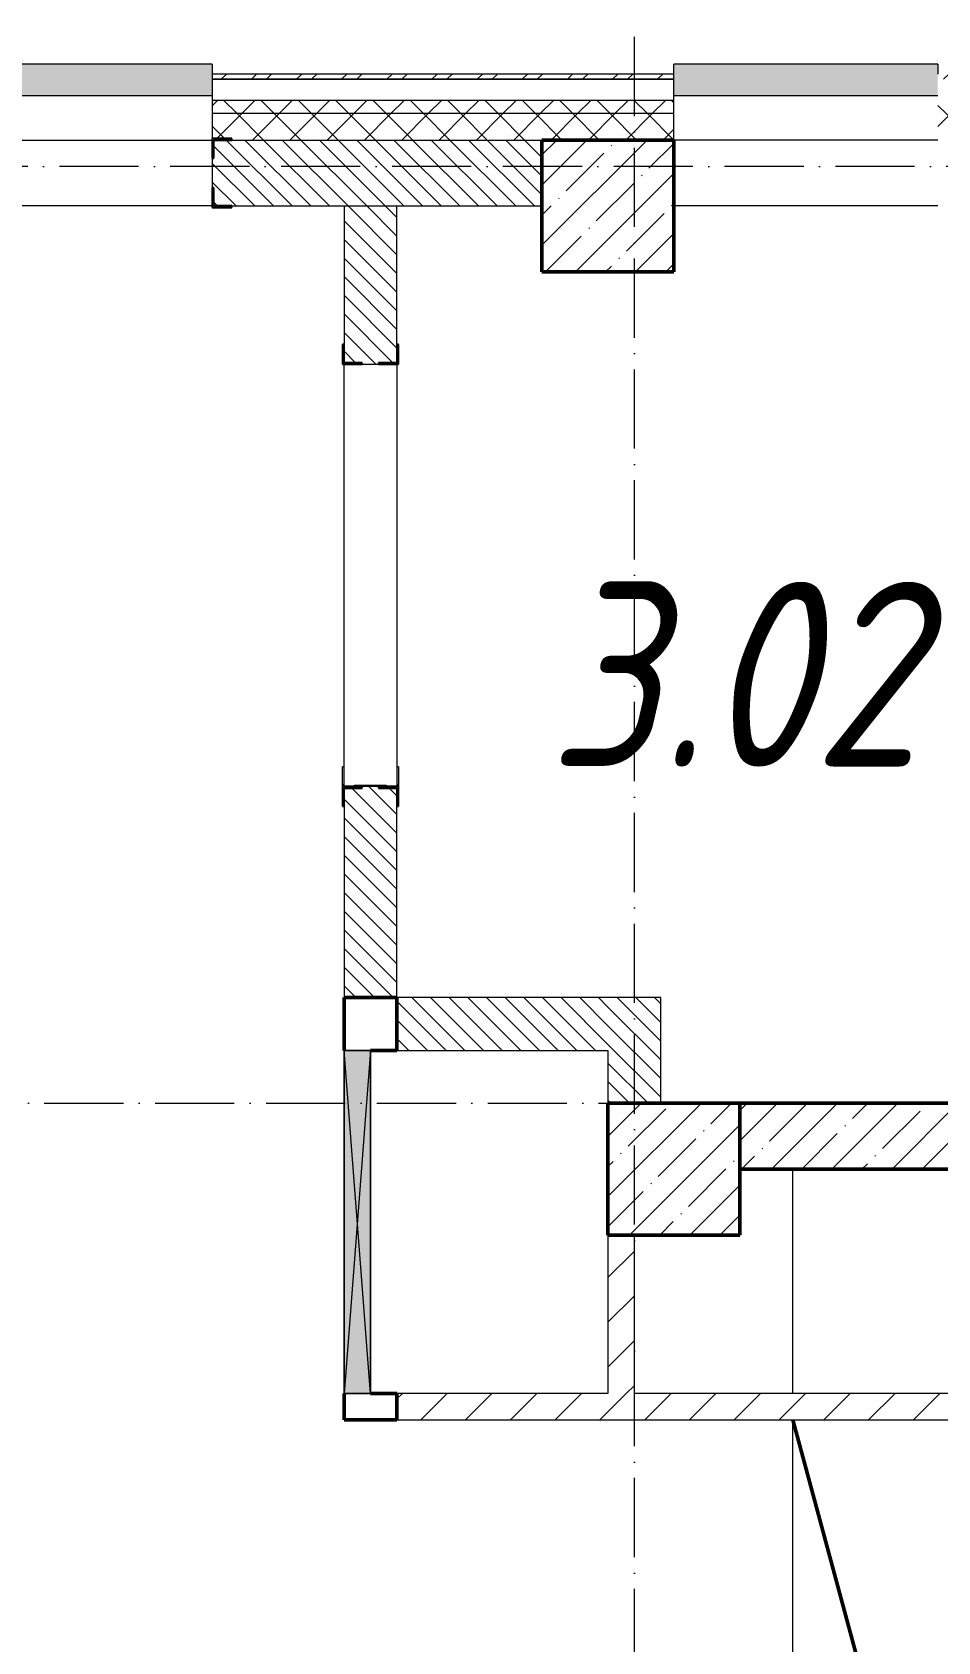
# Model space of a CAD drawing. Header units: millimetres. Extents: x -12989 to 629078, y -109036 to 555275.
# Drawn here: x 374839 to 378271, y -6874 to -774 of the extents above; entities that cross this region are included whole.
import ezdxf

# ---------------------------------------------------------------- set-up
doc = ezdxf.new("R2010")
doc.units = ezdxf.units.MM
doc.linetypes.add('50_200_ШТРИХ_1Т_ш5_п1_п1_', pattern=[700, 500, -100, 0, -100])
for name, color, linetype, lineweight in [('4 -стяжа', 7, 'Continuous', 30), ('A-DETL-____-OTLN-1', 7, 'Continuous', 50), ('A-DETL-GENF-OTLN', 7, 'Continuous', 9), ('A-FLOR-____-OTLN', 7, 'Continuous', 9), ('A-GENM-____-MCUT', 7, 'Continuous', 25), ('A-GENM-____-OTLN', 7, 'Continuous', 9), ('A-GENM-____-OTLN-1', 7, 'Continuous', 25), ('A-GLAZ-____-OTLN', 7, 'Continuous', 9), ('A-WALL-____-MCUT', 7, 'Continuous', 13), ('A-WALL-____-MCUT-1', 7, 'Continuous', 9), ('A-WALL-____-MCUT-2', 7, 'Continuous', 50), ('A-WALL-____-OTLN', 7, 'Continuous', 9), ('A-WALL-____-PATT-1', 7, 'Continuous', 9), ('A-WALL-FNSH-MCUT-1', 7, 'Continuous', 9), ('I-WALL-____-OTLN', 7, 'Continuous', 9), ('S-COLS-____-MCUT', 7, 'Continuous', 50), ('S-COLS-____-OTLN', 7, 'Continuous', 9), ('S-GRID-____-OTLN-1', 7, '50_200_ШТРИХ_1Т_ш5_п1_п1_', 9), ('Марки помещений', 7, 'Continuous', 9)]:
    doc.layers.add(name, color=color, linetype=linetype, lineweight=lineweight)
doc.layers.add('A-GLAZ-____-OTLN-1', color=7, linetype='Continuous', lineweight=9, true_color=0xc0c0c0)
doc.layers.get('4 -стяжа').off()
doc.styles.add('ISOCPEUR_I_2', font='isocpeui.ttf', dxfattribs={"width": 0.85, "height": 2.3})
pattern_1 = [(45, (283770.71, -86863.46), (-70.71068, 70.71068), []), (135, (283770.71, -86863.46), (-70.71068, -70.71068), [])]
pattern_2 = [(45, (283770.71, -86863.46), (-84.85281, 84.85281), [])]
pattern_3 = [(135, (283770.707, -86863.456), (-35.35534, -35.35534), [])]

# ---------------------------------------------------------------- blocks, each defined once
blk = doc.blocks.new('BSC_Колонна _Прямоугольная - 500х500-V103-АР1_План отверстий 3 этажа в осях 1-64_Ю-ЯЯ')
at = {"layer": 'S-COLS-____-OTLN'}
h = blk.add_hatch(dxfattribs=at)
h.set_pattern_fill('FP_108', color=256, style=0, pattern_type=2)
h.set_pattern_definition([(135, (85431.04, -93250), (-114.04925, -114.04925), []), (135, (85431.04, -93135.95), (-114.04925, -114.04925), [201.613, -40.323, 3.353, -36.97])])
h.paths.add_polyline_path([(250, 250), (-250, 250), (-250, -250), (250, -250)], flags=0)
at = {"layer": 'S-COLS-____-MCUT'}
for p, q in [((250, 250), (-250, 250)), ((-250, 250), (-250, -250)), ((250, -250), (250, 250)), ((-250, -250), (250, -250))]:
    blk.add_line(p, q, dxfattribs=at)
blk = doc.blocks.new('BSC_Колонна _Прямоугольная - 500х500-V147-АР1_План отверстий 3 этажа в осях 1-64_Ю-ЯЯ')
at = {"layer": 'S-COLS-____-OTLN'}
h = blk.add_hatch(dxfattribs=at)
h.set_pattern_fill('FP_153', color=256, style=0, pattern_type=2)
h.set_pattern_definition([(135, (81781.04, -93500), (-114.04925, -114.04925), []), (135, (81781.04, -93385.95), (-114.04925, -114.04925), [201.613, -40.323, 3.353, -36.97])])
h.paths.add_polyline_path([(250, 250), (-250, 250), (-250, -250), (250, -250)], flags=0)
at = {"layer": 'S-COLS-____-MCUT'}
for p, q in [((250, 250), (-250, 250)), ((-250, 250), (-250, -250)), ((250, -250), (250, 250)), ((-250, -250), (250, -250))]:
    blk.add_line(p, q, dxfattribs=at)
blk = doc.blocks.new('Фахверк_СКБ_Уголок - 250_2700-27497298-АР1_План отверстий 3 этажа в осях 1-64_Ю-ЯЯ')
at = {"layer": 'A-GENM-____-MCUT'}
for p, q in [((200, 181), (125, 181)), ((125, 181), (125, 106)), ((131, 106), (131, 175)), ((131, 175), (200, 175)), ((200, 175), (200, 181)), ((125, 106), (131, 106)), ((131, -6), (125, -6)), ((125, -6), (125, -81)), ((131, -75), (131, -6)), ((125, -81), (200, -81)), ((200, -75), (131, -75)), ((200, -81), (200, -75))]:
    blk.add_line(p, q, dxfattribs=at)
blk = doc.blocks.new('Фахверк_СКБ_Уголок - 200_3960-28268576-АР1_План отверстий 3 этажа в осях 1-64_Ю-ЯЯ')
at = {"layer": 'A-GENM-____-MCUT'}
for p, q in [((200, 156), (125, 156)), ((125, 156), (125, 81)), ((131, 81), (131, 150)), ((131, 150), (200, 150)), ((200, 150), (200, 156)), ((125, 81), (131, 81)), ((131, 19), (125, 19)), ((125, 19), (125, -56)), ((131, -50), (131, 19)), ((125, -56), (200, -56)), ((200, -50), (131, -50)), ((200, -56), (200, -50))]:
    blk.add_line(p, q, dxfattribs=at)
blk = doc.blocks.new('154_Стойка_СКБ_Уголок - СМ-2180_200-28268025-АР1_План отверстий 3 этажа в осях 1-64_Ю-ЯЯ')
at = {"layer": 'A-GENM-____-MCUT'}
for p, q in [((125, 156), (125, 81)), ((200, 156), (125, 156)), ((131, 81), (131, 150)), ((131, 150), (200, 150)), ((200, 150), (200, 156)), ((125, 81), (131, 81)), ((131, 19), (125, 19)), ((125, 19), (125, -56)), ((131, -50), (131, 19)), ((125, -56), (200, -56)), ((200, -50), (131, -50)), ((200, -56), (200, -50))]:
    blk.add_line(p, q, dxfattribs=at)
blk = doc.blocks.new('Стойка_Влож_Полоса боковая - Полоса-28213942-АР1_План отверстий 3 этажа в осях 1-64_Ю-ЯЯ')
at = {"layer": 'A-GENM-____-OTLN'}
for p, q in [((-5, 60), (0, 60)), ((-5, -60), (-5, 60)), ((0, -60), (-5, -60))]:
    blk.add_line(p, q, dxfattribs=at)
blk = doc.blocks.new('Стойка_Влож_Уголок_Опорный - Уголок-28213941-АР1_План отверстий 3 этажа в осях 1-64_Ю-ЯЯ')
at = {"layer": 'A-GENM-____-OTLN'}
for p, q in [((-212, -6), (-212, 0)), ((0, 0), (0, -6)), ((-212, -75), (-212, -6)), ((-212, -6), (-206, -6)), ((-6, -6), (0, -6)), ((0, -6), (0, -75)), ((-212, -75), (-206, -75)), ((-6, -75), (0, -75))]:
    blk.add_line(p, q, dxfattribs=at)
blk = doc.blocks.new('Отлив_СКБ - Отлив витража_120_НВФ-31886035-АР1_План отверстий 3 этажа в осях 1-64_Ю-ЯЯ')
at = {"layer": 'A-GLAZ-____-OTLN-1'}
for points in [[(4800, 2), (4800, 120), (0, 120), (0, 2), (1409.2, 2)], [(4800, 0), (4800, 2), (0, 2), (0, 0), (1409.2, 0)]]:
    blk.add_hatch(color=256, dxfattribs=at).paths.add_polyline_path(points, flags=0)
at = {"layer": 'A-GLAZ-____-OTLN'}
for p, q in [((0, 83), (0, 120)), ((4800, 120), (0, 120)), ((4800, 120), (4800, 83)), ((0, 2), (4800, 2)), ((4800, 0), (0, 0))]:
    blk.add_line(p, q, dxfattribs=at)
blk = doc.blocks.new('Отлив_СКБ - Отлив витража_120_НВФ-31885289-АР1_План отверстий 3 этажа в осях 1-64_Ю-ЯЯ')
at = {"layer": 'A-GLAZ-____-OTLN-1'}
for points in [[(1000, 2), (1000, 120), (0, 120), (0, 2), (161.6, 2)], [(1000, 0), (1000, 2), (0, 2), (0, 0), (161.6, 0)]]:
    blk.add_hatch(color=256, dxfattribs=at).paths.add_polyline_path(points, flags=0)
at = {"layer": 'A-GLAZ-____-OTLN'}
for p, q in [((0, 83), (0, 120)), ((1000, 120), (0, 120)), ((1000, 120), (1000, 83)), ((0, 2), (1000, 2)), ((1000, 0), (0, 0))]:
    blk.add_line(p, q, dxfattribs=at)
blk = doc.blocks.new('AR_Отверстие прямоугольное _в стене_ - AR_Отверстие прямоугольное _в стене__ОВ-36938153-АР1_План отверстий 3 этажа в осях 1-64_Ю-ЯЯ')
at = {"layer": 'A-GLAZ-____-OTLN'}
blk.add_hatch(color=256, dxfattribs=at).paths.add_polyline_path([(650, -50), (650, 50), (-650, 50), (-650, -50)], flags=0)
at = {"layer": 'A-DETL-GENF-OTLN'}
for p, q in [((-650, -50), (-650, 50)), ((-650, 50), (650, 50)), ((650, 50), (-650, -50)), ((-650, 50), (650, -50)), ((650, 50), (-650, 50)), ((-650, 50), (-650, -50)), ((650, 50), (650, -50)), ((650, -50), (650, 50)), ((650, -50), (-650, -50)), ((-650, -50), (650, -50))]:
    blk.add_line(p, q, dxfattribs=at)
blk = doc.blocks.new('BSC_Колонна _Прямоугольная1 - 200х100 _металл_-V212-АР1_План отверстий 3 этажа в осях 1-64_Ю-ЯЯ')
at = {"layer": 'S-COLS-____-MCUT'}
for p, q in [((-100, 50), (-100, -50)), ((100, 50), (0, 50)), ((100, -50), (100, 50)), ((-100, -50), (100, -50))]:
    blk.add_line(p, q, dxfattribs=at)
blk = doc.blocks.new('BSC_Колонна _Прямоугольная1 - 200х200 _металл_-V213-АР1_План отверстий 3 этажа в осях 1-64_Ю-ЯЯ')
at = {"layer": 'S-COLS-____-MCUT'}
for p, q in [((100, 100), (-100, 100)), ((-100, 100), (-100, -100)), ((100, -100), (100, 100)), ((0, -100), (100, -100))]:
    blk.add_line(p, q, dxfattribs=at)
blk = doc.blocks.new('3эт')
at = {"layer": 'S-GRID-____-OTLN-1', "color": 251, "ltscale": 0.6, "true_color": 0x636466}
for p, q in [((377120.7, -46882.4), (377120.7, 4029.4)), ((387845.1, -1282.4), (279101.9, -1282.4)), ((279101.9, -4832.4), (387845.1, -4832.4))]:
    blk.add_line(p, q, dxfattribs=at)

msp = doc.modelspace()

# ---------------------------------------------------------------- hatches: boundary and pattern name
at = {"layer": 'A-WALL-____-PATT-1'}
h = msp.add_hatch(dxfattribs=at)
h.set_pattern_fill('FP_6', color=256, style=0, pattern_type=2)
h.set_pattern_definition([(45, (283770.71, -86863.46), (-85.53659, 85.53659), []), (45, (283827.73, -86863.46), (-85.53659, 85.53659), [])])
h.paths.add_polyline_path([(385250.7074, -952.4142), (385270.7074, -952.4142), (385270.7074, -932.4142), (378270.7074, -932.4142), (378270.7074, -952.4142), (382734.6816, -952.4142)], flags=0)
h.paths.add_polyline_path([(377270.7074, -952.4142), (377270.7074, -932.4142), (375520.7074, -932.4142), (375520.7074, -952.4142), (375664.8244, -952.4142)], flags=0)
h = msp.add_hatch(dxfattribs=at)
h.set_pattern_fill('FP_4', color=256, style=0, pattern_type=2)
h.set_pattern_definition(pattern_1)
h.paths.add_polyline_path([(385250.7074, -1082.4142), (385250.7074, -1032.4142), (378270.7074, -1032.4142), (378270.7074, -1082.4142), (382734.6816, -1082.4142)], flags=0)
h.paths.add_polyline_path([(377270.7074, -1082.4142), (377270.7074, -1032.4142), (375520.7074, -1032.4142), (375520.7074, -1082.4142), (375664.8244, -1082.4142)], flags=0)
h.paths.add_polyline_path([(369595.7074, -1082.4142), (370720.7074, -1082.4142), (370720.7074, -1032.4142), (369595.7074, -1032.4142)], flags=0)
h.paths.add_polyline_path([(367795.7074, -1082.4142), (367795.7074, -1032.4142), (366670.7074, -1032.4142), (366670.7074, -1082.4142), (367711.2352, -1082.4142)], flags=0)
h.paths.add_polyline_path([(364176.3066, -1082.4142), (364870.7074, -1082.4142), (364870.7074, -1032.4142), (363820.7074, -1032.4142), (363820.7074, -1082.4142)], flags=0)
h.paths.add_polyline_path([(360820.7074, -1082.4142), (362020.7074, -1082.4142), (362020.7074, -1032.4142), (360820.7074, -1032.4142)], flags=0)
h.paths.add_polyline_path([(359020.7074, -1082.4142), (359020.7074, -1032.4142), (355470.7074, -1032.4142), (355470.7074, -1082.4142), (357990.1816, -1082.4142)], flags=0)
h.paths.add_polyline_path([(353670.7074, -1082.4142), (353670.7074, -1032.4142), (352470.7074, -1032.4142), (352470.7074, -1082.4142)], flags=0)
h.paths.add_polyline_path([(347670.7074, -1082.4142), (347670.7074, -1032.4142), (346420.7074, -1032.4142), (346420.7074, -1082.4142), (347385.3958, -1082.4142)], flags=0)
h.paths.add_polyline_path([(349470.7074, -1082.4142), (350670.7074, -1082.4142), (350670.7074, -1032.4142), (349470.7074, -1032.4142)], flags=0)
h.paths.add_polyline_path([(341620.7074, -1082.4142), (341620.7074, -1032.4142), (340420.7074, -1032.4142), (340420.7074, -1082.4142)], flags=0)
h.paths.add_polyline_path([(344620.7074, -1082.4142), (344620.7074, -1032.4142), (343420.7074, -1032.4142), (343420.7074, -1082.4142), (343850.4673, -1082.4142)], flags=0)
h.paths.add_polyline_path([(338620.7074, -1082.4142), (338620.7074, -1032.4142), (337420.7074, -1032.4142), (337420.7074, -1082.4142)], flags=0)
h.paths.add_polyline_path([(335620.7074, -1082.4142), (335620.7074, -1032.4142), (333820.7074, -1032.4142), (333820.7074, -1082.4142)], flags=0)
h = msp.add_hatch(dxfattribs=at)
h.set_pattern_fill('FP_4', color=256, style=0, pattern_type=2)
h.set_pattern_definition(pattern_1)
h.paths.add_polyline_path([(385170.7074, -1182.4142), (385250.7074, -1182.4142), (385250.7074, -1082.4142), (378270.7074, -1082.4142), (378270.7074, -1182.4142), (385120.7074, -1182.4142)], flags=0)
h.paths.add_polyline_path([(377270.7074, -1182.4142), (377270.7074, -1082.4142), (375520.7074, -1082.4142), (375520.7074, -1176.4142), (375595.7074, -1176.4142), (375595.7074, -1182.4142), (376770.7074, -1182.4142)], flags=0)
h.paths.add_polyline_path([(367720.7074, -1182.4142), (367720.7074, -1176.4142), (367795.7074, -1176.4142), (367795.7074, -1082.4142), (366670.7074, -1082.4142), (366670.7074, -1182.4142), (367711.2352, -1182.4142)], flags=0)
h.paths.add_polyline_path([(370362.4316, -1182.4142), (370645.7074, -1182.4142), (370645.7074, -1176.4142), (370720.7074, -1176.4142), (370720.7074, -1082.4142), (369595.7074, -1082.4142), (369595.7074, -1176.4142), (369670.7074, -1176.4142), (369670.7074, -1182.4142)], flags=0)
h.paths.add_polyline_path([(364795.7074, -1182.4142), (364795.7074, -1176.4142), (364870.7074, -1176.4142), (364870.7074, -1082.4142), (363820.7074, -1082.4142), (363820.7074, -1176.4142), (363895.7074, -1176.4142), (363895.7074, -1182.4142), (364176.3066, -1182.4142)], flags=0)
h.paths.add_polyline_path([(361945.7074, -1182.4142), (361945.7074, -1176.4142), (362020.7074, -1176.4142), (362020.7074, -1082.4142), (360820.7074, -1082.4142), (360820.7074, -1176.4142), (360895.7074, -1176.4142), (360895.7074, -1182.4142), (361770.7074, -1182.4142)], flags=0)
h.paths.add_polyline_path([(359020.7074, -1182.4142), (359020.7074, -1082.4142), (355470.7074, -1082.4142), (355470.7074, -1176.4142), (355545.7074, -1176.4142), (355545.7074, -1182.4142), (358520.7074, -1182.4142)], flags=0)
h.paths.add_polyline_path([(352970.7074, -1182.4142), (353595.7074, -1182.4142), (353595.7074, -1176.4142), (353670.7074, -1176.4142), (353670.7074, -1082.4142), (352470.7074, -1082.4142), (352470.7074, -1182.4142)], flags=0)
h.paths.add_polyline_path([(347020.7074, -1182.4142), (347595.7074, -1182.4142), (347595.7074, -1176.4142), (347670.7074, -1176.4142), (347670.7074, -1082.4142), (346420.7074, -1082.4142), (346420.7074, -1176.4142), (346495.7074, -1176.4142), (346495.7074, -1182.4142), (346520.7074, -1182.4142)], flags=0)
h.paths.add_polyline_path([(349545.7074, -1182.4142), (350595.7074, -1182.4142), (350595.7074, -1176.4142), (350670.7074, -1176.4142), (350670.7074, -1082.4142), (349470.7074, -1082.4142), (349470.7074, -1176.4142), (349545.7074, -1176.4142)], flags=0)
h.paths.add_polyline_path([(343850.4673, -1182.4142), (344545.7074, -1182.4142), (344545.7074, -1176.4142), (344620.7074, -1176.4142), (344620.7074, -1082.4142), (343420.7074, -1082.4142), (343420.7074, -1176.4142), (343495.7074, -1176.4142), (343495.7074, -1182.4142)], flags=0)
h.paths.add_polyline_path([(341545.7074, -1182.4142), (341545.7074, -1176.4142), (341620.7074, -1176.4142), (341620.7074, -1082.4142), (340420.7074, -1082.4142), (340420.7074, -1176.4142), (340495.7074, -1176.4142), (340495.7074, -1182.4142), (341020.7074, -1182.4142)], flags=0)
h.paths.add_polyline_path([(337495.7074, -1182.4142), (338545.7074, -1182.4142), (338545.7074, -1176.4142), (338620.7074, -1176.4142), (338620.7074, -1082.4142), (337420.7074, -1082.4142), (337420.7074, -1176.4142), (337495.7074, -1176.4142)], flags=0)
h.paths.add_polyline_path([(335545.7074, -1182.4142), (335545.7074, -1176.4142), (335620.7074, -1176.4142), (335620.7074, -1082.4142), (333820.7074, -1082.4142), (333820.7074, -1182.4142), (334770.7074, -1182.4142)], flags=0)
h = msp.add_hatch(dxfattribs=at)
h.set_pattern_fill('FP_9', color=256, style=0, pattern_type=2)
h.set_pattern_definition(pattern_3)
h.paths.add_polyline_path([(376770.7074, -1432.4142), (376770.7074, -1182.4142), (375526.7074, -1182.4142), (375526.7074, -1251.4142), (375520.7074, -1251.4142), (375520.7074, -1363.4142), (375526.7074, -1363.4142), (375526.7074, -1432.4142), (375664.8244, -1432.4142)], flags=0)
h = msp.add_hatch(dxfattribs=at)
h.set_pattern_fill('FP_9', color=256, style=0, pattern_type=2)
h.set_pattern_definition(pattern_3)
h.paths.add_polyline_path([(376220.7074, -4432.4142), (376220.7074, -3638.4142), (376151.7074, -3638.4142), (376151.7074, -3632.4142), (376089.7074, -3632.4142), (376089.7074, -3638.4142), (376020.7074, -3638.4142), (376020.7074, -4432.4142), (376120.7074, -4432.4142)], flags=0)
h.paths.add_polyline_path([(376151.7074, -2032.4142), (376151.7074, -2026.4142), (376220.7074, -2026.4142), (376220.7074, -1432.4142), (376020.7074, -1432.4142), (376020.7074, -2026.4142), (376089.7074, -2026.4142), (376089.7074, -2032.4142)], flags=0)
h = msp.add_hatch(dxfattribs=at)
h.set_pattern_fill('FP_9', color=256, style=0, pattern_type=2)
h.set_pattern_definition(pattern_3)
h.paths.add_polyline_path([(377020.7074, -4632.4142), (377020.7074, -4432.4142), (376220.7074, -4432.4142), (376220.7074, -4632.4142)], flags=0)
h = msp.add_hatch(dxfattribs=at)
h.set_pattern_fill('FP_9', color=256, style=0, pattern_type=2)
h.set_pattern_definition(pattern_3)
h.paths.add_polyline_path([(377220.7074, -4832.4142), (377220.7074, -4432.4142), (377020.7074, -4432.4142), (377020.7074, -4832.4142)], flags=0)
h = msp.add_hatch(dxfattribs=at)
h.set_pattern_fill('FP_12', color=256, style=0, pattern_type=2)
h.set_pattern_definition([(45, (283770.7, -86863.46), (-114.04925, 114.04925), []), (45, (283884.76, -86863.46), (-114.04925, 114.04925), [201.612, -40.322, 3.353, -36.97])])
h.paths.add_polyline_path([(384520.7074, -5082.4142), (384520.7074, -4832.4142), (377520.7074, -4832.4142), (377520.7074, -5082.4142), (382734.6816, -5082.4142)], flags=0)
h = msp.add_hatch(dxfattribs=at)
h.set_pattern_fill('FP_7', color=256, style=0, pattern_type=2)
h.set_pattern_definition(pattern_2)
h.paths.add_polyline_path([(377120.7074, -5932.4142), (377120.7074, -5332.4142), (377020.7074, -5332.4142), (377020.7074, -5932.4142)], flags=0)
h = msp.add_hatch(dxfattribs=at)
h.set_pattern_fill('FP_7', color=256, style=0, pattern_type=2)
h.set_pattern_definition(pattern_2)
h.paths.add_polyline_path([(376220.7074, -6032.4142), (377720.7074, -6032.4142), (377720.7074, -5932.4142), (376220.7074, -5932.4142), (376220.7074, -6021.303)], flags=0)
h = msp.add_hatch(dxfattribs=at)
h.set_pattern_fill('FP_7', color=256, style=0, pattern_type=2)
h.set_pattern_definition(pattern_2)
h.paths.add_polyline_path([(382770.7074, -6032.4142), (382770.7074, -5932.4142), (377720.7074, -5932.4142), (377720.7074, -6032.4142), (382734.6816, -6032.4142)], flags=0)

# ---------------------------------------------------------------- linework, layer by layer
at = {"layer": 'A-DETL-____-OTLN-1'}
msp.add_line((377720.7074, -6032.4142), (384520.7074, -31182.4142), dxfattribs=at)
at = {"layer": 'A-FLOR-____-OTLN'}
for p, q in [((377720.7074, -5932.4142), (377720.7074, -5082.4142)), ((377720.7074, -7282.4142), (377720.7074, -6032.4142))]:
    msp.add_line(p, q, dxfattribs=at)
at = {"layer": 'A-WALL-____-MCUT'}
for p, q in [((377270.7074, -952.4142), (375520.7074, -952.4142)), ((375520.7074, -952.4142), (375520.7074, -1176.4142)), ((377270.7074, -1182.4142), (377270.7074, -952.4142)), ((375520.7074, -1251.4142), (375520.7074, -1363.4142)), ((375595.7074, -1432.4142), (376770.7074, -1432.4142)), ((376020.7074, -1432.4142), (376020.7074, -1957.4142)), ((376220.7074, -1957.4142), (376220.7074, -1432.4142)), ((376089.7074, -2032.4142), (376151.7074, -2032.4142)), ((376151.7074, -3632.4142), (376089.7074, -3632.4142)), ((376020.7074, -3707.4142), (376020.7074, -4432.4142)), ((376220.7074, -4432.4142), (376220.7074, -3707.4142)), ((377220.7074, -4432.4142), (376220.7074, -4432.4142)), ((377220.7074, -4832.4142), (377220.7074, -4432.4142)), ((376220.7074, -4632.4142), (377020.7074, -4632.4142)), ((377020.7074, -4632.4142), (377020.7074, -4832.4142))]:
    msp.add_line(p, q, dxfattribs=at)
at = {"layer": 'A-WALL-____-MCUT-1'}
for p, q in [((377270.7074, -1032.4142), (375520.7074, -1032.4142)), ((377270.7074, -1082.4142), (375520.7074, -1082.4142)), ((375595.7074, -1182.4142), (376770.7074, -1182.4142))]:
    msp.add_line(p, q, dxfattribs=at)
at = {"layer": 'A-WALL-____-MCUT-2'}
for p, q in [((384520.7074, -4832.4142), (377520.7074, -4832.4142)), ((377520.7074, -5082.4142), (384520.7074, -5082.4142))]:
    msp.add_line(p, q, dxfattribs=at)
at = {"layer": 'A-WALL-____-OTLN'}
for p, q in [((373020.7074, -1182.4142), (375520.7074, -1182.4142)), ((378270.7074, -1182.4142), (377270.7074, -1182.4142)), ((375520.7074, -1432.4142), (373020.7074, -1432.4142)), ((378270.7074, -1432.4142), (377270.7074, -1432.4142))]:
    msp.add_line(p, q, dxfattribs=at)
at = {"layer": 'A-WALL-FNSH-MCUT-1'}
for p, q in [((377270.7074, -932.4142), (375520.7074, -932.4142)), ((375520.7074, -932.4142), (375520.7074, -952.4142)), ((375520.7074, -952.4142), (377270.7074, -952.4142)), ((377270.7074, -952.4142), (377270.7074, -932.4142)), ((377020.7074, -5332.4142), (377020.7074, -5932.4142)), ((377120.7074, -5932.4142), (377120.7074, -5332.4142)), ((377020.7074, -5932.4142), (376220.7074, -5932.4142)), ((379170.7074, -5932.4142), (377120.7074, -5932.4142)), ((376220.7074, -6032.4142), (382770.7074, -6032.4142))]:
    msp.add_line(p, q, dxfattribs=at)
at = {"layer": 'I-WALL-____-OTLN'}
for p, q in [((376020.7074, -3632.4142), (376020.7074, -2032.4142)), ((376220.7074, -2032.4142), (376220.7074, -3632.4142))]:
    msp.add_line(p, q, dxfattribs=at)

# ---------------------------------------------------------------- block references
at = {"layer": '4 -стяжа'}
msp.add_blockref('3эт', (0, 0), dxfattribs=at)
at = {"layer": 'A-GENM-____-OTLN'}
for name, p, rotation in [('Стойка_Влож_Уголок_Опорный - Уголок-28213941-АР1_План отверстий 3 этажа в осях 1-64_Ю-ЯЯ', (376014.7074, -3632.4142), 180), ('Стойка_Влож_Полоса боковая - Полоса-28213942-АР1_План отверстий 3 этажа в осях 1-64_Ю-ЯЯ', (376120.7074, -3632.4142), 270)]:
    msp.add_blockref(name, p, dxfattribs=dict(at, rotation=rotation))
at = {"layer": 'A-GENM-____-OTLN-1'}
msp.add_blockref('Фахверк_СКБ_Уголок - 250_2700-27497298-АР1_План отверстий 3 этажа в осях 1-64_Ю-ЯЯ', (375395.7074, -1357.4142), dxfattribs=at)
for name, p, rotation in [('Фахверк_СКБ_Уголок - 200_3960-28268576-АР1_План отверстий 3 этажа в осях 1-64_Ю-ЯЯ', (376170.7074, -2157.4142), 90), ('154_Стойка_СКБ_Уголок - СМ-2180_200-28268025-АР1_План отверстий 3 этажа в осях 1-64_Ю-ЯЯ', (376070.7074, -3507.4142), 270)]:
    msp.add_blockref(name, p, dxfattribs=dict(at, rotation=rotation))
at = {"layer": 'A-GLAZ-____-OTLN'}
for name, p in [('Отлив_СКБ - Отлив витража_120_НВФ-31886035-АР1_План отверстий 3 этажа в осях 1-64_Ю-ЯЯ', (370720.7074, -1015.4142)), ('Отлив_СКБ - Отлив витража_120_НВФ-31885289-АР1_План отверстий 3 этажа в осях 1-64_Ю-ЯЯ', (377270.7074, -1015.4142))]:
    msp.add_blockref(name, p, dxfattribs=at)
at = {"layer": 'A-GLAZ-____-OTLN', "rotation": 270}
msp.add_blockref('AR_Отверстие прямоугольное _в стене_ - AR_Отверстие прямоугольное _в стене__ОВ-36938153-АР1_План отверстий 3 этажа в осях 1-64_Ю-ЯЯ', (376070.7074, -5282.4142), dxfattribs=at)
at = {"layer": 'S-COLS-____-OTLN', "rotation": 269.9999999999997}
for name, p in [('BSC_Колонна _Прямоугольная - 500х500-V103-АР1_План отверстий 3 этажа в осях 1-64_Ю-ЯЯ', (377020.7074, -1432.4142)), ('BSC_Колонна _Прямоугольная - 500х500-V147-АР1_План отверстий 3 этажа в осях 1-64_Ю-ЯЯ', (377270.7074, -5082.4142))]:
    msp.add_blockref(name, p, dxfattribs=at)
at = {"layer": 'S-COLS-____-OTLN'}
for name, p in [('BSC_Колонна _Прямоугольная1 - 200х200 _металл_-V213-АР1_План отверстий 3 этажа в осях 1-64_Ю-ЯЯ', (376120.7074, -4532.4142)), ('BSC_Колонна _Прямоугольная1 - 200х100 _металл_-V212-АР1_План отверстий 3 этажа в осях 1-64_Ю-ЯЯ', (376120.7074, -5982.4142))]:
    msp.add_blockref(name, p, dxfattribs=at)

# ---------------------------------------------------------------- texts
at = {"layer": 'Марки помещений', "insert": (376793.8498, -2856.7089), "char_height": 700, "width": 785.65375, "attachment_point": 1, "style": 'ISOCPEUR_I_2'}
msp.add_mtext('3.020', dxfattribs=at)

doc.saveas('drawing.dxf')
